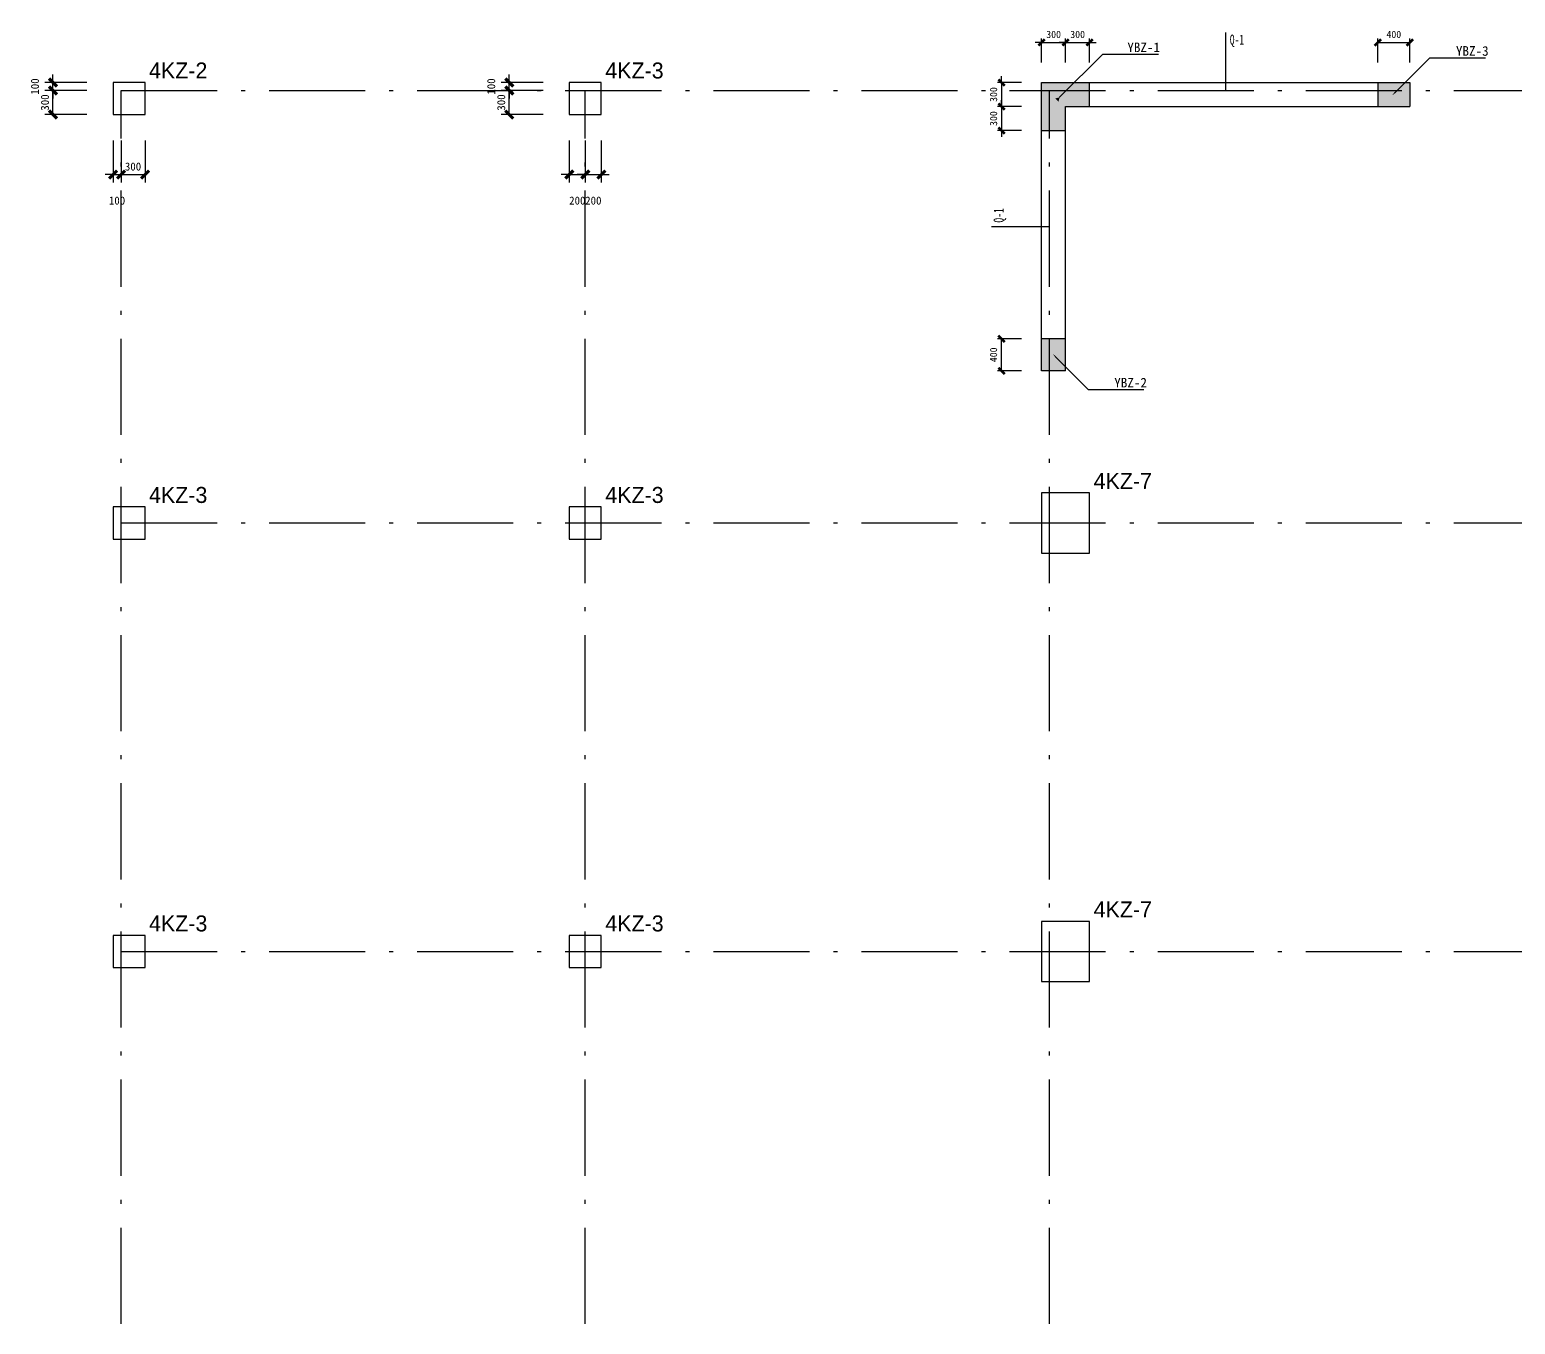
# Model space of a CAD drawing. Header units: millimetres. Extents: x -1141 to 233276, y -20783 to 42059.
# Drawn here: x -1141 to 17417, y 25895 to 42059 of the extents above; entities that cross this region are included whole.
import ezdxf
from ezdxf import colors
from ezdxf.entities.mleader import LeaderData, LeaderLine
from ezdxf.math import Vec2, Vec3

# ---------------------------------------------------------------- set-up
doc = ezdxf.new("R2010")
doc.units = ezdxf.units.MM
doc.header["$PDMODE"] = 35
doc.linetypes.add('线型2', pattern=[1850, 1200, -300, 50, -300])
doc.linetypes.add('线型5', pattern=[3050, 2400, -300, 50, -300])
for name, color, linetype in [('BZ-name', 160, 'Continuous'), ('WALL-Beam', 80, 'Continuous'), ('WALL_INFO', 130, 'Continuous')]:
    doc.layers.add(name, color=color, linetype=linetype)
doc.layers.add('DOTE', color=10, linetype='线型2', plot=False)
for name, color, linetype, lineweight in [('S_Cl', 2, 'Continuous', 25), ('S_ColumDimSect', 84, '线型5', 9), ('S_ColumFocus', 2, 'Continuous', 9), ('S_ConcWall', 3, 'Continuous', 25)]:
    doc.layers.add(name, color=color, linetype=linetype, lineweight=lineweight)
doc.styles.add('xxxx', font='RIF.ttf')
doc.styles.add('宋体', font='')
doc.styles.get('宋体').set_extended_font_data('宋体')
doc.dimstyles.new('DimN_1', dxfattribs={"dimtxt": 125, "dimasz": 100, "dimexe": 250, "dimexo": 0.0625, "dimgap": 50, "dimtad": 1, "dimdec": 0, "dimrnd": 5, "dimzin": 0, "dimdsep": 46, "dimtxsty": '宋体', "dimblk1": 'ARCHTICK', "dimblk2": 'ARCHTICK', "dimsah": 1, "dimcen": 0.09, "dimadec": 0, "dimazin": 0, "dimtfac": 1, "dimtdec": 0, "dimtofl": 0, "dimtmove": 2, "dimatfit": 1, "dimfxl": 1, "dimtolj": 1, "dimtzin": 0, "dimarcsym": 0})
doc.dimstyles.new('ISO-25', dxfattribs={"dimtxt": 2.5, "dimasz": 2.5, "dimexe": 1.25, "dimexo": 0.625, "dimtad": 1, "dimtxsty": 'Standard', "dimcen": 2.5, "dimadec": 0, "dimazin": 0, "dimtfac": 1, "dimtmove": 0, "dimatfit": 3, "dimfxl": 1, "dimarcsym": 0})

# ---------------------------------------------------------------- blocks, each defined once
blk = doc.blocks.new('_ArchTick')
at = {"color": 0, "linetype": 'ByBlock', "const_width": 0.4}
blk.add_lwpolyline([(-0.5, -0.5), (0.5, 0.5)], dxfattribs=at)
blk = doc.blocks.new('*D14')
at = {"layer": 'Defpoints', "color": 0, "transparency": 16777216}
for p in [(-850, 41300), (-100, 41300), (-100, 41000)]:
    blk.add_point(p, dxfattribs=at)
at = {"layer": 'S_ColumDimSect', "color": 0, "lineweight": -2, "transparency": 16777216}
for p, q in [((-425, 41300), (-950, 41300)), ((-850, 41000), (-850, 41300)), ((-425, 41000), (-950, 41000))]:
    blk.add_line(p, q, dxfattribs=at)
at = {"layer": 'S_ColumDimSect', "color": 0, "lineweight": -2, "transparency": 16777216, "xscale": 100, "yscale": 100, "zscale": 100}
for p, rotation in [((-850, 41300), 90), ((-850, 41000), 270)]:
    blk.add_blockref('_ArchTick', p, dxfattribs=dict(at, rotation=rotation))
at = {"layer": 'S_ColumDimSect', "color": 0, "transparency": 16777216, "insert": (-950, 41150), "char_height": 100, "attachment_point": 5, "rotation": 90, "style": '宋体'}
blk.add_mtext('\\A1;300', dxfattribs=at)
blk = doc.blocks.new('*D15')
at = {"layer": 'Defpoints', "color": 0, "transparency": 16777216}
for p in [(-850, 41400), (-100, 41400), (-100, 41300)]:
    blk.add_point(p, dxfattribs=at)
at = {"layer": 'S_ColumDimSect', "color": 0, "lineweight": -2, "transparency": 16777216}
for p, q in [((-425, 41400), (-950, 41400)), ((-850, 41400), (-850, 41500)), ((-850, 41300), (-850, 41400)), ((-425, 41300), (-950, 41300)), ((-850, 41300), (-850, 41200))]:
    blk.add_line(p, q, dxfattribs=at)
at = {"layer": 'S_ColumDimSect', "color": 0, "lineweight": -2, "transparency": 16777216, "xscale": 100, "yscale": 100, "zscale": 100}
for p, rotation in [((-850, 41400), 270), ((-850, 41300), 90)]:
    blk.add_blockref('_ArchTick', p, dxfattribs=dict(at, rotation=rotation))
at = {"layer": 'S_ColumDimSect', "color": 0, "transparency": 16777216, "insert": (-1075, 41350), "char_height": 100, "attachment_point": 5, "rotation": 90, "style": '宋体'}
blk.add_mtext('\\A1;100', dxfattribs=at)
blk = doc.blocks.new('*D16')
at = {"layer": 'Defpoints', "color": 0, "transparency": 16777216}
for p in [(-100, 41000), (0, 41000), (0, 40250)]:
    blk.add_point(p, dxfattribs=at)
at = {"layer": 'S_ColumDimSect', "color": 0, "lineweight": -2, "transparency": 16777216}
for p, q in [((-100, 40675), (-100, 40150)), ((0, 40675), (0, 40150)), ((-100, 40250), (-200, 40250)), ((-100, 40250), (0, 40250)), ((0, 40250), (100, 40250))]:
    blk.add_line(p, q, dxfattribs=at)
at = {"layer": 'S_ColumDimSect', "color": 0, "lineweight": -2, "transparency": 16777216, "xscale": 100, "yscale": 100, "zscale": 100}
blk.add_blockref('_ArchTick', (-100, 40250), dxfattribs=at)
at = {"layer": 'S_ColumDimSect', "color": 0, "lineweight": -2, "transparency": 16777216, "xscale": 100, "yscale": 100, "zscale": 100, "rotation": 180}
blk.add_blockref('_ArchTick', (0, 40250), dxfattribs=at)
at = {"layer": 'S_ColumDimSect', "color": 0, "transparency": 16777216, "insert": (-50, 39925), "char_height": 100, "attachment_point": 5, "style": '宋体'}
blk.add_mtext('\\A1;100', dxfattribs=at)
blk = doc.blocks.new('*D17')
at = {"layer": 'Defpoints', "color": 0, "transparency": 16777216}
for p in [(0, 41000), (300, 41000), (300, 40250)]:
    blk.add_point(p, dxfattribs=at)
at = {"layer": 'S_ColumDimSect', "color": 0, "lineweight": -2, "transparency": 16777216}
for p, q in [((0, 40675), (0, 40150)), ((300, 40675), (300, 40150)), ((0, 40250), (300, 40250))]:
    blk.add_line(p, q, dxfattribs=at)
at = {"layer": 'S_ColumDimSect', "color": 0, "lineweight": -2, "transparency": 16777216, "xscale": 100, "yscale": 100, "zscale": 100, "rotation": 180}
blk.add_blockref('_ArchTick', (0, 40250), dxfattribs=at)
at = {"layer": 'S_ColumDimSect', "color": 0, "lineweight": -2, "transparency": 16777216, "xscale": 100, "yscale": 100, "zscale": 100}
blk.add_blockref('_ArchTick', (300, 40250), dxfattribs=at)
at = {"layer": 'S_ColumDimSect', "color": 0, "transparency": 16777216, "insert": (150, 40350), "char_height": 100, "attachment_point": 5, "style": '宋体'}
blk.add_mtext('\\A1;300', dxfattribs=at)
blk = doc.blocks.new('*D30')
at = {"layer": 'Defpoints', "color": 0, "transparency": 16777216}
for p in [(4850, 41300), (5600, 41300), (5600, 41000)]:
    blk.add_point(p, dxfattribs=at)
at = {"layer": 'S_ColumDimSect', "color": 0, "lineweight": -2, "transparency": 16777216}
for p, q in [((5275, 41300), (4750, 41300)), ((4850, 41000), (4850, 41300)), ((5275, 41000), (4750, 41000))]:
    blk.add_line(p, q, dxfattribs=at)
at = {"layer": 'S_ColumDimSect', "color": 0, "lineweight": -2, "transparency": 16777216, "xscale": 100, "yscale": 100, "zscale": 100}
for p, rotation in [((4850, 41300), 90), ((4850, 41000), 270)]:
    blk.add_blockref('_ArchTick', p, dxfattribs=dict(at, rotation=rotation))
at = {"layer": 'S_ColumDimSect', "color": 0, "transparency": 16777216, "insert": (4750, 41150), "char_height": 100, "attachment_point": 5, "rotation": 90, "style": '宋体'}
blk.add_mtext('\\A1;300', dxfattribs=at)
blk = doc.blocks.new('*D31')
at = {"layer": 'Defpoints', "color": 0, "transparency": 16777216}
for p in [(4850, 41400), (5600, 41400), (5600, 41300)]:
    blk.add_point(p, dxfattribs=at)
at = {"layer": 'S_ColumDimSect', "color": 0, "lineweight": -2, "transparency": 16777216}
for p, q in [((5275, 41400), (4750, 41400)), ((4850, 41400), (4850, 41500)), ((4850, 41300), (4850, 41400)), ((5275, 41300), (4750, 41300)), ((4850, 41300), (4850, 41200))]:
    blk.add_line(p, q, dxfattribs=at)
at = {"layer": 'S_ColumDimSect', "color": 0, "lineweight": -2, "transparency": 16777216, "xscale": 100, "yscale": 100, "zscale": 100}
for p, rotation in [((4850, 41400), 270), ((4850, 41300), 90)]:
    blk.add_blockref('_ArchTick', p, dxfattribs=dict(at, rotation=rotation))
at = {"layer": 'S_ColumDimSect', "color": 0, "transparency": 16777216, "insert": (4625, 41350), "char_height": 100, "attachment_point": 5, "rotation": 90, "style": '宋体'}
blk.add_mtext('\\A1;100', dxfattribs=at)
blk = doc.blocks.new('*D32')
at = {"layer": 'Defpoints', "color": 0, "transparency": 16777216}
for p in [(5600, 41000), (5800, 41000), (5800, 40250)]:
    blk.add_point(p, dxfattribs=at)
at = {"layer": 'S_ColumDimSect', "color": 0, "lineweight": -2, "transparency": 16777216}
for p, q in [((5600, 40675), (5600, 40150)), ((5800, 40675), (5800, 40150)), ((5600, 40250), (5500, 40250)), ((5600, 40250), (5800, 40250)), ((5800, 40250), (5900, 40250))]:
    blk.add_line(p, q, dxfattribs=at)
at = {"layer": 'S_ColumDimSect', "color": 0, "lineweight": -2, "transparency": 16777216, "xscale": 100, "yscale": 100, "zscale": 100}
blk.add_blockref('_ArchTick', (5600, 40250), dxfattribs=at)
at = {"layer": 'S_ColumDimSect', "color": 0, "lineweight": -2, "transparency": 16777216, "xscale": 100, "yscale": 100, "zscale": 100, "rotation": 180}
blk.add_blockref('_ArchTick', (5800, 40250), dxfattribs=at)
at = {"layer": 'S_ColumDimSect', "color": 0, "transparency": 16777216, "insert": (5700, 39925), "char_height": 100, "attachment_point": 5, "style": '宋体'}
blk.add_mtext('\\A1;200', dxfattribs=at)
blk = doc.blocks.new('*D33')
at = {"layer": 'Defpoints', "color": 0, "transparency": 16777216}
for p in [(5800, 41000), (6000, 41000), (6000, 40250)]:
    blk.add_point(p, dxfattribs=at)
at = {"layer": 'S_ColumDimSect', "color": 0, "lineweight": -2, "transparency": 16777216}
for p, q in [((5800, 40675), (5800, 40150)), ((6000, 40675), (6000, 40150)), ((5800, 40250), (5700, 40250)), ((5800, 40250), (6000, 40250)), ((6000, 40250), (6100, 40250))]:
    blk.add_line(p, q, dxfattribs=at)
at = {"layer": 'S_ColumDimSect', "color": 0, "lineweight": -2, "transparency": 16777216, "xscale": 100, "yscale": 100, "zscale": 100}
blk.add_blockref('_ArchTick', (5800, 40250), dxfattribs=at)
at = {"layer": 'S_ColumDimSect', "color": 0, "lineweight": -2, "transparency": 16777216, "xscale": 100, "yscale": 100, "zscale": 100, "rotation": 180}
blk.add_blockref('_ArchTick', (6000, 40250), dxfattribs=at)
at = {"layer": 'S_ColumDimSect', "color": 0, "transparency": 16777216, "insert": (5900, 39925), "char_height": 100, "attachment_point": 5, "style": '宋体'}
blk.add_mtext('\\A1;200', dxfattribs=at)
blk = doc.blocks.new('*D193')
at = {"layer": 'Defpoints', "color": 0, "transparency": 16777216}
for p in [(11800, 41900), (11500, 41400), (11800, 41400)]:
    blk.add_point(p, dxfattribs=at)
at = {"layer": 'WALL-Beam', "color": 0, "lineweight": -2, "transparency": 16777216}
for p, q in [((11500, 41650), (11500, 41950)), ((11800, 41650), (11800, 41950)), ((11500, 41900), (11420, 41900)), ((11500, 41900), (11800, 41900)), ((11800, 41900), (11880, 41900))]:
    blk.add_line(p, q, dxfattribs=at)
at = {"layer": 'WALL-Beam', "color": 0, "lineweight": -2, "transparency": 16777216, "xscale": 80, "yscale": 80, "zscale": 80}
blk.add_blockref('_ArchTick', (11500, 41900), dxfattribs=at)
at = {"layer": 'WALL-Beam', "color": 0, "lineweight": -2, "transparency": 16777216, "xscale": 80, "yscale": 80, "zscale": 80, "rotation": 180}
blk.add_blockref('_ArchTick', (11800, 41900), dxfattribs=at)
at = {"layer": 'WALL-Beam', "color": 7, "transparency": 16777216, "insert": (11650, 42000), "char_height": 90, "attachment_point": 5}
blk.add_mtext('300', dxfattribs=at)
blk = doc.blocks.new('*D197')
at = {"layer": 'Defpoints', "color": 0, "transparency": 16777216}
for p in [(12100, 41900), (11800, 41400), (12100, 41400)]:
    blk.add_point(p, dxfattribs=at)
at = {"layer": 'WALL-Beam', "color": 0, "lineweight": -2, "transparency": 16777216}
for p, q in [((11800, 41650), (11800, 41950)), ((12100, 41650), (12100, 41950)), ((11800, 41900), (11720, 41900)), ((11800, 41900), (12100, 41900)), ((12100, 41900), (12180, 41900))]:
    blk.add_line(p, q, dxfattribs=at)
at = {"layer": 'WALL-Beam', "color": 0, "lineweight": -2, "transparency": 16777216, "xscale": 80, "yscale": 80, "zscale": 80}
blk.add_blockref('_ArchTick', (11800, 41900), dxfattribs=at)
at = {"layer": 'WALL-Beam', "color": 0, "lineweight": -2, "transparency": 16777216, "xscale": 80, "yscale": 80, "zscale": 80, "rotation": 180}
blk.add_blockref('_ArchTick', (12100, 41900), dxfattribs=at)
at = {"layer": 'WALL-Beam', "color": 7, "transparency": 16777216, "insert": (11950, 42000), "char_height": 90, "attachment_point": 5}
blk.add_mtext('300', dxfattribs=at)
blk = doc.blocks.new('*D198')
at = {"layer": 'Defpoints', "color": 0, "transparency": 16777216}
for p in [(11500, 41400), (11000, 41100), (11500, 41100)]:
    blk.add_point(p, dxfattribs=at)
at = {"layer": 'WALL-Beam', "color": 0, "lineweight": -2, "transparency": 16777216}
for p, q in [((11250, 41400), (10950, 41400)), ((11000, 41400), (11000, 41480)), ((11000, 41400), (11000, 41100)), ((11250, 41100), (10950, 41100)), ((11000, 41100), (11000, 41020))]:
    blk.add_line(p, q, dxfattribs=at)
at = {"layer": 'WALL-Beam', "color": 0, "lineweight": -2, "transparency": 16777216, "xscale": 80, "yscale": 80, "zscale": 80}
for p, rotation in [((11000, 41400), 270), ((11000, 41100), 90)]:
    blk.add_blockref('_ArchTick', p, dxfattribs=dict(at, rotation=rotation))
at = {"layer": 'WALL-Beam', "color": 7, "transparency": 16777216, "insert": (10900, 41250), "char_height": 90, "attachment_point": 5, "rotation": 90}
blk.add_mtext('300', dxfattribs=at)
blk = doc.blocks.new('*D199')
at = {"layer": 'Defpoints', "color": 0, "transparency": 16777216}
for p in [(11500, 41100), (11000, 40800), (11500, 40800)]:
    blk.add_point(p, dxfattribs=at)
at = {"layer": 'WALL-Beam', "color": 0, "lineweight": -2, "transparency": 16777216}
for p, q in [((11250, 41100), (10950, 41100)), ((11000, 41100), (11000, 41180)), ((11000, 41100), (11000, 40800)), ((11250, 40800), (10950, 40800)), ((11000, 40800), (11000, 40720))]:
    blk.add_line(p, q, dxfattribs=at)
at = {"layer": 'WALL-Beam', "color": 0, "lineweight": -2, "transparency": 16777216, "xscale": 80, "yscale": 80, "zscale": 80}
for p, rotation in [((11000, 41100), 270), ((11000, 40800), 90)]:
    blk.add_blockref('_ArchTick', p, dxfattribs=dict(at, rotation=rotation))
at = {"layer": 'WALL-Beam', "color": 7, "transparency": 16777216, "insert": (10900, 40950), "char_height": 90, "attachment_point": 5, "rotation": 90}
blk.add_mtext('300', dxfattribs=at)
blk = doc.blocks.new('*D200')
at = {"layer": 'Defpoints', "color": 0, "transparency": 16777216}
for p in [(11000, 38200), (11500, 38200), (11500, 37800)]:
    blk.add_point(p, dxfattribs=at)
at = {"layer": 'WALL-Beam', "color": 0, "lineweight": -2, "transparency": 16777216}
for p, q in [((11250, 38200), (10950, 38200)), ((11000, 37800), (11000, 38200)), ((11250, 37800), (10950, 37800))]:
    blk.add_line(p, q, dxfattribs=at)
at = {"layer": 'WALL-Beam', "color": 0, "lineweight": -2, "transparency": 16777216, "xscale": 80, "yscale": 80, "zscale": 80}
for p, rotation in [((11000, 38200), 90), ((11000, 37800), 270)]:
    blk.add_blockref('_ArchTick', p, dxfattribs=dict(at, rotation=rotation))
at = {"layer": 'WALL-Beam', "color": 7, "transparency": 16777216, "insert": (10900, 38000), "char_height": 90, "attachment_point": 5, "rotation": 90}
blk.add_mtext('400', dxfattribs=at)
blk = doc.blocks.new('*D201')
at = {"layer": 'Defpoints', "color": 0, "transparency": 16777216}
for p in [(16100, 41900), (15700, 41400), (16100, 41400)]:
    blk.add_point(p, dxfattribs=at)
at = {"layer": 'WALL-Beam', "color": 0, "lineweight": -2, "transparency": 16777216}
for p, q in [((15700, 41650), (15700, 41950)), ((16100, 41650), (16100, 41950)), ((15700, 41900), (16100, 41900))]:
    blk.add_line(p, q, dxfattribs=at)
at = {"layer": 'WALL-Beam', "color": 0, "lineweight": -2, "transparency": 16777216, "xscale": 80, "yscale": 80, "zscale": 80, "rotation": 180}
blk.add_blockref('_ArchTick', (15700, 41900), dxfattribs=at)
at = {"layer": 'WALL-Beam', "color": 0, "lineweight": -2, "transparency": 16777216, "xscale": 80, "yscale": 80, "zscale": 80}
blk.add_blockref('_ArchTick', (16100, 41900), dxfattribs=at)
at = {"layer": 'WALL-Beam', "color": 7, "transparency": 16777216, "insert": (15900, 42000), "char_height": 90, "attachment_point": 5}
blk.add_mtext('400', dxfattribs=at)
blk = doc.blocks.new('_DatumFilled')
at = {"color": 0, "linetype": 'ByBlock'}
blk.add_solid([(0, 0.58), (-1, 0), (0, -0.58)], dxfattribs=at)

msp = doc.modelspace()

# ---------------------------------------------------------------- hatches: boundary and pattern name
at = {"layer": 'WALL-Beam', "true_color": 0x636466}
h = msp.add_hatch(color=251, dxfattribs=at)
h.dxf.hatch_style = 1
h.paths.add_polyline_path([(11500, 40800), (11800, 40800), (11800, 41100), (12100, 41100), (12100, 41400), (11500, 41400)])
h = msp.add_hatch(color=251, dxfattribs=at)
h.dxf.hatch_style = 1
h.paths.add_polyline_path([(15700, 41400), (15700, 41100), (16100, 41100), (16100, 41400)])
h = msp.add_hatch(color=251, dxfattribs=at)
h.dxf.hatch_style = 1
h.paths.add_polyline_path([(11800, 38200), (11500, 38200), (11500, 37800), (11800, 37800)])

# ---------------------------------------------------------------- linework, layer by layer
at = {"layer": 'DOTE'}
for p, q in [((0, 0), (0, 41300)), ((0, 41300), (72500, 41300)), ((5800, 0), (5800, 41300)), ((11600, 0), (11600, 41300)), ((0, 35900), (72500, 35900)), ((0, 30550), (28400, 30550))]:
    msp.add_line(p, q, dxfattribs=at)
at = {"layer": 'S_Cl'}
for points in [[(300, 41000), (300, 41400), (-100, 41400), (-100, 41000)], [(6000, 41000), (6000, 41400), (5600, 41400), (5600, 41000)], [(12100, 35525), (12100, 36275), (11500, 36275), (11500, 35525)], [(300, 35700), (300, 36100), (-100, 36100), (-100, 35700)], [(6000, 35700), (6000, 36100), (5600, 36100), (5600, 35700)], [(12100, 30175), (12100, 30925), (11500, 30925), (11500, 30175)], [(300, 30350), (300, 30750), (-100, 30750), (-100, 30350)], [(6000, 30350), (6000, 30750), (5600, 30750), (5600, 30350)]]:
    msp.add_lwpolyline(points, close=True, dxfattribs=at)
at = {"layer": 'S_ConcWall'}
for p, q in [((11500, 41400), (16100, 41400)), ((11500, 37800), (11500, 41400)), ((12100, 41100), (12100, 41400)), ((15700, 41400), (15700, 41100)), ((16100, 41400), (16100, 41100)), ((11800, 41100), (16100, 41100)), ((11800, 37800), (11800, 41100)), ((11500, 40800), (11800, 40800)), ((11800, 38200), (11500, 38200)), ((11800, 37800), (11500, 37800))]:
    msp.add_line(p, q, dxfattribs=at)
at = {"layer": 'WALL_INFO'}
for p, q in [((13800, 41300), (13800, 42025)), ((11600, 39600), (10875, 39600))]:
    msp.add_line(p, q, dxfattribs=at)

# ---------------------------------------------------------------- texts
at = {"layer": 'S_ColumFocus', "char_height": 200, "attachment_point": 1, "style": 'xxxx'}
for s, insert, width in [('4KZ-2', (350, 41650.05), 686.75), ('4KZ-3', (6050, 41650.05), 812.375), ('4KZ-7', (12150, 36525.05), 812.375), ('4KZ-3', (350, 36350.05), 678.375), ('4KZ-3', (6050, 36350.05), 678.375), ('4KZ-3', (350, 31000.05), 678.375), ('4KZ-3', (6050, 31000.05), 678.375), ('4KZ-7', (12150, 31175.05), 804)]:
    msp.add_mtext(s, dxfattribs=dict(at, insert=insert, width=width))
at = {"layer": 'WALL_INFO', "insert": (13940, 41920), "char_height": 125, "width": 393.75, "attachment_point": 5, "line_spacing_factor": 1.1, "style": '宋体'}
msp.add_mtext('\\pxsm1;{\\W0.7;Q-1}', dxfattribs=at)
at = {"layer": 'WALL_INFO', "insert": (10980, 39740), "char_height": 125, "width": 393.75, "attachment_point": 5, "rotation": 90, "line_spacing_factor": 1.1, "style": '宋体'}
msp.add_mtext('\\pxsm1;{\\W0.7;Q-1}', dxfattribs=at)

# ---------------------------------------------------------------- dimensions: what is measured, and where the dimension line sits
at = {"layer": 'S_ColumDimSect'}
for p1, p2, distance, picture, middle in [((-100, 41300), (-100, 41400), 750, '*D15', (-1075, 41350)), ((5600, 41300), (5600, 41400), 750, '*D31', (4625, 41350)), ((-100, 41000), (-100, 41300), 750, '*D14', (-950, 41150)), ((5600, 41000), (5600, 41300), 750, '*D30', (4750, 41150)), ((-100, 41000), (0, 41000), -750, '*D16', (-50, 39925)), ((0, 41000), (300, 41000), -750, '*D17', (150, 40350)), ((5600, 41000), (5800, 41000), -750, '*D32', (5700, 39925)), ((5800, 41000), (6000, 41000), -750, '*D33', (5900, 39925))]:
    dim = msp.add_aligned_dim(p1=p1, p2=p2, distance=distance, dimstyle='DimN_1', override={"dimtxt": 100, "dimexe": 100, "dimexo": 325, "dimtih": 0, "dimtoh": 0, "dimtofl": 1, "dimtfill": 0}, dxfattribs=at)
    dim.commit()
    dim.dimension.update_dxf_attribs({"geometry": picture, "text_midpoint": middle})
at = {"layer": 'WALL-Beam'}
for base, p1, p2, override, picture, middle in [((11800, 41900), (11500, 41400), (11800, 41400), {"dimtxt": 90, "dimasz": 80, "dimexe": 50, "dimexo": 250, "dimgap": 55, "dimblk1": 'ArchTick', "dimblk2": 'ArchTick', "dimsah": 1, "dimclrt": 7, "dimtix": 1, "dimtmove": 2, "dimlwd": 65534}, '*D193', (11650, 42000)), ((12100, 41900), (11800, 41400), (12100, 41400), {"dimtxt": 90, "dimasz": 80, "dimexe": 50, "dimexo": 250, "dimgap": 55, "dimblk1": 'ArchTick', "dimblk2": 'ArchTick', "dimsah": 1, "dimclrt": 7, "dimtix": 1, "dimtmove": 2}, '*D197', (11950, 42000)), ((16100, 41900), (15700, 41400), (16100, 41400), {"dimtxt": 90, "dimasz": 80, "dimexe": 50, "dimexo": 250, "dimgap": 55, "dimblk1": 'ArchTick', "dimblk2": 'ArchTick', "dimsah": 1, "dimclrt": 7, "dimtix": 1, "dimtmove": 2}, '*D201', (15900, 42000))]:
    dim = msp.add_linear_dim(base=base, p1=p1, p2=p2, dimstyle='ISO-25', override=override, dxfattribs=at)
    dim.commit()
    dim.dimension.update_dxf_attribs({"geometry": picture, "text_midpoint": middle})
for base, p1, p2, picture, middle in [((11000, 41100), (11500, 41400), (11500, 41100), '*D198', (10900, 41250)), ((11000, 40800), (11500, 41100), (11500, 40800), '*D199', (10900, 40950)), ((11000, 38200), (11500, 37800), (11500, 38200), '*D200', (10900, 38000))]:
    dim = msp.add_linear_dim(base=base, p1=p1, p2=p2, angle=90, dimstyle='ISO-25', override={"dimtxt": 90, "dimasz": 80, "dimexe": 50, "dimexo": 250, "dimgap": 55, "dimblk1": 'ArchTick', "dimblk2": 'ArchTick', "dimsah": 1, "dimclrt": 7, "dimtix": 1, "dimtmove": 2}, dxfattribs=at)
    dim.commit()
    dim.dimension.update_dxf_attribs({"geometry": picture, "text_midpoint": middle})

# ---------------------------------------------------------------- leaders
at = {"layer": 'BZ-name'}
ml = msp.add_multileader_mtext('Standard', dxfattribs=at)
ml.set_content('YBZ-1', color=256)
ml.set_leader_properties()
ml.set_arrow_properties(name='DATUMFILLED')
ml.build(insert=Vec2(0, 0))
ml.multileader.update_dxf_attribs({"text_left_attachment_type": 6, "text_right_attachment_type": 6, "dogleg_length": 200, "arrow_head_size": 50})
ctx = ml.context
ctx.base_point, ctx.char_height, ctx.arrow_head_size, ctx.landing_gap_size, ctx.plane_origin = Vec3(12465.022, 41755.022), 120, 50, 50, Vec3(11690, 41180)
ctx.left_attachment, ctx.right_attachment, ctx.text_align_type = 6, 6, 1
notes = []
notes.append((ctx, [(0, (1, 1, 0), (12265.022, 41755.022), (1, 0), 200, [(0, [(11690, 41180)], 0, [])])]))
ctx.mtext.insert, ctx.mtext.width, ctx.mtext.alignment, ctx.mtext.flow_direction = Vec3(12775.022, 41899.022), 500, 2, 5
ml = msp.add_multileader_mtext('Standard', dxfattribs=at)
ml.set_content('YBZ-3', color=256)
ml.set_leader_properties()
ml.build(insert=Vec2(0, 0))
ml.multileader.update_dxf_attribs({"text_left_attachment_type": 6, "text_right_attachment_type": 6, "dogleg_length": 200, "arrow_head_size": 50})
ctx = ml.context
ctx.base_point, ctx.char_height, ctx.arrow_head_size, ctx.landing_gap_size, ctx.plane_origin = Vec3(16550.106, 41710.106), 120, 50, 50, Vec3(15880, 41240)
ctx.left_attachment, ctx.right_attachment, ctx.text_align_type = 6, 6, 1
notes.append((ctx, [(0, (1, 1, 0), (16350.106, 41710.106), (1, 0), 200, [(0, [(15880, 41240)], 0, [])])]))
ctx.mtext.insert, ctx.mtext.alignment, ctx.mtext.flow_direction = Vec3(16880.106, 41854.106), 2, 5
ml = msp.add_multileader_mtext('Standard', dxfattribs=at)
ml.set_content('YBZ-2', color=256)
ml.set_leader_properties()
ml.build(insert=Vec2(0, 0))
ml.multileader.update_dxf_attribs({"text_left_attachment_type": 6, "text_right_attachment_type": 6, "dogleg_length": 200, "arrow_head_size": 50})
ctx = ml.context
ctx.base_point, ctx.char_height, ctx.arrow_head_size, ctx.landing_gap_size, ctx.plane_origin = Vec3(12281.814, 37568.186), 120, 50, 50, Vec3(11640, 38010)
ctx.left_attachment, ctx.right_attachment, ctx.text_align_type = 6, 6, 1
notes.append((ctx, [(0, (1, 1, 0), (12081.814, 37568.186), (1, 0), 200, [(0, [(11640, 38010)], 0, [])])]))
ctx.mtext.insert, ctx.mtext.width, ctx.mtext.alignment, ctx.mtext.flow_direction = Vec3(12611.814, 37712.186), 560, 2, 5
for ctx, leaders in notes:
    for number, flags, end, landing, length, lines in leaders:
        leader = LeaderData()
        leader.index, (leader.has_last_leader_line, leader.has_dogleg_vector, leader.attachment_direction) = number, flags
        leader.last_leader_point, leader.dogleg_vector, leader.dogleg_length = Vec3(end), Vec3(landing), length
        for number, points, colour, breaks in lines:
            line = LeaderLine()
            line.index, line.vertices, line.color, line.breaks = number, Vec3.list(points), colors.encode_raw_color(colour), breaks
            leader.lines.append(line)
        ctx.leaders.append(leader)

doc.saveas('drawing.dxf')
